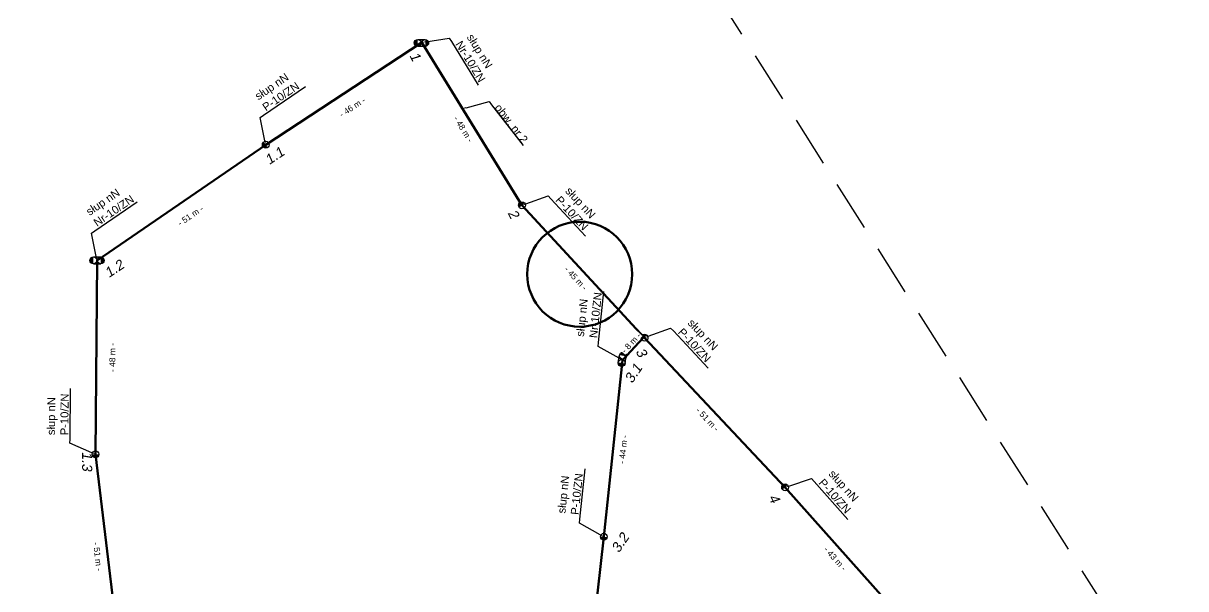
# Model space of a CAD drawing. Header units: millimetres. Extents: x 7530081 to 7533485, y 5764674 to 5768549.
# Drawn here: x 7530426 to 7530716.5, y 5768014.9 to 5768156.2 of the extents above; entities that cross this region are included whole.
import ezdxf
from ezdxf import colors
from ezdxf.entities.mleader import LeaderData, LeaderLine
from ezdxf.math import Vec2, Vec3

# ---------------------------------------------------------------- set-up
doc = ezdxf.new("R2010")
doc.units = ezdxf.units.MM
doc.linetypes.add('Celestynow_test|1_3', pattern=[1, 0.5, -0.5])
doc.linetypes.add('DASHED', pattern=[19.05, 12.7, -6.35])
for name, color, linetype, lineweight in [('!SN', 6, 'Celestynow_test|1_3', 70), ('!TELE', 3, 'Continuous', 50), ('!wymiary', 7, 'Continuous', 25), ('_numery', 7, 'Continuous', 40), ('_PRZEWIESZENIA', 6, 'Continuous', 50)]:
    doc.layers.add(name, color=color, linetype=linetype, lineweight=lineweight)
for name, color, linetype in [('!trafo', 6, 'DASHED'), ('_MM opisy', 7, 'Continuous'), ('_MM slupy', 5, 'Continuous')]:
    doc.layers.add(name, color=color, linetype=linetype)
doc.styles.get("Standard").update_dxf_attribs({"font": 'ARIAL.TTF'})
doc.dimstyles.new('opis linie', dxfattribs={"dimtxt": 1.5, "dimasz": 0.18, "dimexe": 0.18, "dimexo": 0.0625, "dimgap": 2.5, "dimtad": 4, "dimdec": 0, "dimzin": 0, "dimdsep": 46, "dimtxsty": 'Standard', "dimcen": 0.09, "dimse1": 1, "dimse2": 1, "dimsd1": 1, "dimsd2": 1, "dimclrt": 256, "dimadec": 0, "dimazin": 0, "dimtfac": 1, "dimtdec": 0, "dimtofl": 0, "dimtmove": 0, "dimatfit": 3, "dimfxl": 1, "dimtfill": 1, "dimtolj": 1, "dimtzin": 0, "dimarcsym": 0})

# ---------------------------------------------------------------- blocks, each defined once
blk = doc.blocks.new('R')
at = {"layer": '_MM slupy', "transparency": 33554687}
h = blk.add_hatch(color=256, dxfattribs=at)
h.dxf.hatch_style = 1
h.paths.add_polyline_path([(-0.93, -0.86), (-0.93, 0.86, 1)])
h = blk.add_hatch(color=256, dxfattribs=at)
h.dxf.hatch_style = 1
h.paths.add_polyline_path([(0.93, 0.86), (0.93, -0.86, 1)])
at = {"layer": '_MM slupy'}
for points in [[(-0.93, 0.86), (0.93, 0.86)], [(-0.93, -0.86), (0.93, -0.86)]]:
    blk.add_lwpolyline(points, dxfattribs=at)
for centre in [(-0.93, 0), (0.93, 0)]:
    blk.add_circle(centre, 0.857, dxfattribs=at)
blk = doc.blocks.new('*D422')
at = {"layer": '!wymiary', "insert": (7530577.94, 5768076.34), "char_height": 1.5, "attachment_point": 5, "rotation": 47.3356, "bg_fill": 3, "box_fill_scale": 1.1, "bg_fill_color": 9, "bg_fill_true_color": 13158600, "bg_fill_transparency": 0}
blk.add_mtext('\\A1;- 8 m -', dxfattribs=at)
blk = doc.blocks.new('*D424')
at = {"layer": '!wymiary', "insert": (7530444.63, 5768022.96), "char_height": 1.5, "attachment_point": 5, "rotation": 276.8875, "bg_fill": 3, "box_fill_scale": 1.1, "bg_fill_color": 9, "bg_fill_true_color": 13158600, "bg_fill_transparency": 0}
blk.add_mtext('\\A1;- 51 m -', dxfattribs=at)
blk = doc.blocks.new('*D425')
at = {"layer": '!wymiary', "insert": (7530448.29, 5768072.71), "char_height": 1.5, "attachment_point": 5, "rotation": 89.5446, "bg_fill": 3, "box_fill_scale": 1.1, "bg_fill_color": 9, "bg_fill_true_color": 13158600, "bg_fill_transparency": 0}
blk.add_mtext('\\A1;- 48 m -', dxfattribs=at)
blk = doc.blocks.new('*D426')
at = {"layer": '!wymiary', "insert": (7530467.82, 5768108.12), "char_height": 1.5, "attachment_point": 5, "rotation": 34.4228, "bg_fill": 3, "box_fill_scale": 1.1, "bg_fill_color": 9, "bg_fill_true_color": 13158600, "bg_fill_transparency": 0}
blk.add_mtext('\\A1;- 51 m -', dxfattribs=at)
blk = doc.blocks.new('*D427')
at = {"layer": '!wymiary', "insert": (7530508.25, 5768135.26), "char_height": 1.5, "attachment_point": 5, "rotation": 33.2647, "bg_fill": 3, "box_fill_scale": 1.1, "bg_fill_color": 9, "bg_fill_true_color": 13158600, "bg_fill_transparency": 0}
blk.add_mtext('\\A1;- 46 m -', dxfattribs=at)
blk = doc.blocks.new('*D428')
at = {"layer": '!wymiary', "insert": (7530575.93, 5768049.73), "char_height": 1.5, "attachment_point": 5, "rotation": 83.9638, "bg_fill": 3, "box_fill_scale": 1.1, "bg_fill_color": 9, "bg_fill_true_color": 13158600, "bg_fill_transparency": 0}
blk.add_mtext('\\A1;- 44 m -', dxfattribs=at)
blk = doc.blocks.new('*D429')
at = {"layer": '!wymiary', "insert": (7530570.95, 5768003.91), "char_height": 1.5, "attachment_point": 5, "rotation": 83.6022, "bg_fill": 3, "box_fill_scale": 1.1, "bg_fill_color": 9, "bg_fill_true_color": 13158600, "bg_fill_transparency": 0}
blk.add_mtext('\\A1;- 48 m -', dxfattribs=at)
blk = doc.blocks.new('*D515')
at = {"layer": '!wymiary', "insert": (7530628.92, 5768022.45), "char_height": 1.5, "attachment_point": 5, "rotation": 311.7344, "bg_fill": 3, "box_fill_scale": 1.1, "bg_fill_color": 9, "bg_fill_true_color": 13158600, "bg_fill_transparency": 0}
blk.add_mtext('\\A1;- 43 m -', dxfattribs=at)
blk = doc.blocks.new('*D516')
at = {"layer": '!wymiary', "insert": (7530597.01, 5768057.24), "char_height": 1.5, "attachment_point": 5, "rotation": 313.2089, "bg_fill": 3, "box_fill_scale": 1.1, "bg_fill_color": 9, "bg_fill_true_color": 13158600, "bg_fill_transparency": 0}
blk.add_mtext('\\A1;- 51 m -', dxfattribs=at)
blk = doc.blocks.new('*D517')
at = {"layer": '!wymiary', "insert": (7530564.12, 5768092.49), "char_height": 1.5, "attachment_point": 5, "rotation": 312.7907, "bg_fill": 3, "box_fill_scale": 1.1, "bg_fill_color": 9, "bg_fill_true_color": 13158600, "bg_fill_transparency": 0}
blk.add_mtext('\\A1;- 45 m -', dxfattribs=at)
blk = doc.blocks.new('*D518')
at = {"layer": '!wymiary', "insert": (7530535.99, 5768129.77), "char_height": 1.5, "attachment_point": 5, "rotation": 301.6113, "bg_fill": 3, "box_fill_scale": 1.1, "bg_fill_color": 9, "bg_fill_true_color": 13158600, "bg_fill_transparency": 0}
blk.add_mtext('\\A1;- 48 m -', dxfattribs=at)
blk = doc.blocks.new('ZN')
at = {"layer": '_MM slupy', "transparency": 33554687}
h = blk.add_hatch(color=256, dxfattribs=at)
h.dxf.hatch_style = 1
h.paths.add_polyline_path([(0, -0.86), (0, 0.86, 1)])
at = {"layer": '_MM slupy'}
blk.add_circle((0, 0), 0.857, dxfattribs=at)

msp = doc.modelspace()

# ---------------------------------------------------------------- linework, layer by layer
at = {"layer": '!TELE'}
msp.add_lwpolyline([(7530525.61, 5768151.44), (7530550.66, 5768110.74), (7530581.28, 5768077.66), (7530616.41, 5768040.26), (7530645.2, 5768007.99), (7530675.54, 5767969.03), (7530710.29, 5767931.74)], dxfattribs=at)
at = {"layer": '!TELE', "color": 5}
msp.add_lwpolyline([(7530399.49, 5767867.85), (7530433.81, 5767891.01), (7530467.1, 5767914.62), (7530499.42, 5767935.27), (7530537.28, 5767960.29), (7530565.79, 5767980.47), (7530571.11, 5768027.91), (7530575.78, 5768072.07)], dxfattribs=at)
at = {"layer": '!trafo', "color": 3}
msp.add_lwpolyline([(7530381.78, 5768390.66), (7530257.65, 5768176.95), (7530420.16, 5768098.91), (7530373.28, 5767866.78), (7530474.21, 5767839.79), (7530703.76, 5767887.9), (7530748.48, 5767928.26), (7530563.06, 5768220.57), (7530958.99, 5768420.18), (7531286.21, 5768218.39), (7531332.02, 5768339.46), (7530931.72, 5768548.88), (7530523.79, 5768329.65), (7530381.78, 5768390.66)], close=True, dxfattribs=at)

# ---------------------------------------------------------------- block references
at = {"layer": '_MM slupy'}
for p, rotation in [((7530486.63, 5768125.88), 34.42277317780238), ((7530550.66, 5768110.74), 312.7907289013987), ((7530581.28, 5768077.66), 313.2088680718393), ((7530444.08, 5768048.51), 89.54456857052384), ((7530616.41, 5768040.26), 311.7343668000302), ((7530571.11, 5768027.91), 83.9637729402381)]:
    msp.add_blockref('ZN', p, dxfattribs=dict(at, rotation=rotation))

# ---------------------------------------------------------------- next in the draw order: leaders
at = {"layer": '_MM opisy'}
ml = msp.add_multileader_mtext('Standard', dxfattribs=at)
ml.set_content('\\pxql;słup nN\\PNr-10/ZN', color=256)
ml.set_leader_properties()
ml.build(insert=Vec2(0, 0))
ml.multileader.update_dxf_attribs({"has_text_frame": 1, "text_left_attachment_type": 5, "text_right_attachment_type": 5, "dogleg_length": 1, "arrow_head_size": 1})
ctx = ml.context
ctx.base_point, ctx.char_height, ctx.arrow_head_size, ctx.landing_gap_size, ctx.plane_origin, ctx.plane_x_axis, ctx.plane_y_axis = Vec3(7530533.01, 5768151.64), 2, 1, 1, Vec3(7530525.3, 5768149.23), Vec3(0.524154, -0.851623), Vec3(0.851623, 0.524154)
ctx.left_attachment, ctx.right_attachment = 5, 5
notes = []
notes.append((ctx, [(0, (1, 1, 0), (7530532.48, 5768152.49), (0.524154, -0.851623), 1, [(0, [(7530525.61, 5768151.44), (7530532.48, 5768152.49)], 0, [])])]))
ctx.mtext.insert, ctx.mtext.text_direction, ctx.mtext.rotation, ctx.mtext.flow_direction = Vec3(7530538.47, 5768153.83), Vec3(0.524154, -0.851623), 5.264111, 5
ctx.mtext.has_bg_fill, ctx.mtext.bg_color, ctx.mtext.bg_scale_factor, ctx.mtext.bg_transparency, ctx.mtext.use_window_bg_color = 1, -1023410175, 1, 0, 1
ml = msp.add_multileader_mtext('Standard', dxfattribs=at)
ml.set_content('\\pxql;słup nN\\PP-10/ZN', color=256)
ml.set_leader_properties()
ml.build(insert=Vec2(0, 0))
ml.multileader.update_dxf_attribs({"has_text_frame": 1, "text_left_attachment_type": 5, "text_right_attachment_type": 5, "dogleg_length": 1, "arrow_head_size": 1})
ctx = ml.context
ctx.base_point, ctx.char_height, ctx.arrow_head_size, ctx.landing_gap_size, ctx.plane_origin, ctx.plane_x_axis, ctx.plane_y_axis = Vec3(7530557.88, 5768112.37), 2, 1, 1, Vec3(7530550.78, 5768108.52), Vec3(0.679323, -0.73384), Vec3(0.73384, 0.679323)
ctx.left_attachment, ctx.right_attachment = 5, 5
notes.append((ctx, [(0, (1, 1, 0), (7530557.2, 5768113.1), (0.679323, -0.73384), 1, [(0, [(7530550.66, 5768110.74), (7530557.2, 5768113.1)], 0, [])])]))
ctx.mtext.insert, ctx.mtext.text_direction, ctx.mtext.rotation, ctx.mtext.flow_direction = Vec3(7530562.79, 5768115.55), Vec3(0.679323, -0.73384), 5.459228, 5
ctx.mtext.has_bg_fill, ctx.mtext.bg_color, ctx.mtext.bg_scale_factor, ctx.mtext.bg_transparency, ctx.mtext.use_window_bg_color = 1, -1023410175, 1, 0, 1
ml = msp.add_multileader_mtext('Standard', dxfattribs=at)
ml.set_content('\\pxql;słup nN\\PP-10/ZN', color=256)
ml.set_leader_properties()
ml.build(insert=Vec2(0, 0))
ml.multileader.update_dxf_attribs({"has_text_frame": 1, "text_left_attachment_type": 5, "text_right_attachment_type": 5, "dogleg_length": 1, "arrow_head_size": 1})
ctx = ml.context
ctx.base_point, ctx.char_height, ctx.arrow_head_size, ctx.landing_gap_size, ctx.plane_origin, ctx.plane_x_axis, ctx.plane_y_axis = Vec3(7530588.49, 5768079.34), 2, 1, 1, Vec3(7530581.42, 5768075.43), Vec3(0.68466, -0.728863), Vec3(0.728863, 0.68466)
ctx.left_attachment, ctx.right_attachment = 5, 5
notes.append((ctx, [(0, (1, 1, 0), (7530587.81, 5768080.07), (0.68466, -0.728863), 1, [(0, [(7530581.28, 5768077.66), (7530587.81, 5768080.07)], 0, [])])]))
ctx.mtext.insert, ctx.mtext.text_direction, ctx.mtext.rotation, ctx.mtext.flow_direction = Vec3(7530593.38, 5768082.56), Vec3(0.68466, -0.728863), 5.466526, 5
ctx.mtext.has_bg_fill, ctx.mtext.bg_color, ctx.mtext.bg_scale_factor, ctx.mtext.bg_transparency, ctx.mtext.use_window_bg_color = 1, -1023410175, 1, 0, 1
ml = msp.add_multileader_mtext('Standard', dxfattribs=at)
ml.set_content('\\pxql;słup nN\\PP-10/ZN', color=256)
ml.set_leader_properties()
ml.build(insert=Vec2(0, 0))
ml.multileader.update_dxf_attribs({"has_text_frame": 1, "text_left_attachment_type": 5, "text_right_attachment_type": 5, "dogleg_length": 1, "arrow_head_size": 1})
ctx = ml.context
ctx.base_point, ctx.char_height, ctx.arrow_head_size, ctx.landing_gap_size, ctx.plane_origin, ctx.plane_x_axis, ctx.plane_y_axis = Vec3(7530565.13, 5768032.27), 2, 1, 1, Vec3(7530572.7, 5768029.47), Vec3(0.105157, 0.994456), Vec3(-0.994456, 0.105157)
ctx.left_attachment, ctx.right_attachment = 5, 5
notes.append((ctx, [(0, (1, 1, 0), (7530565.02, 5768031.28), (0.105157, 0.994456), 1, [(0, [(7530571.11, 5768027.91), (7530565.02, 5768031.28)], 0, [])])]))
ctx.mtext.insert, ctx.mtext.text_direction, ctx.mtext.rotation, ctx.mtext.flow_direction = Vec3(7530559.5, 5768033.87), Vec3(0.105157, 0.994456), 1.465444, 5
ctx.mtext.has_bg_fill, ctx.mtext.bg_color, ctx.mtext.bg_scale_factor, ctx.mtext.bg_transparency, ctx.mtext.use_window_bg_color = 1, -1023410175, 1, 0, 1
ml = msp.add_multileader_mtext('Standard', dxfattribs=at)
ml.set_content('\\pxql;słup nN\\PP-10/ZN', color=256)
ml.set_leader_properties()
ml.build(insert=Vec2(0, 0))
ml.multileader.update_dxf_attribs({"has_text_frame": 1, "text_left_attachment_type": 5, "text_right_attachment_type": 5, "dogleg_length": 1, "arrow_head_size": 1})
ctx = ml.context
ctx.base_point, ctx.char_height, ctx.arrow_head_size, ctx.landing_gap_size, ctx.plane_origin, ctx.plane_x_axis, ctx.plane_y_axis = Vec3(7530623.66, 5768041.76), 2, 1, 1, Vec3(7530616.49, 5768038.04), Vec3(0.665678, -0.746239), Vec3(0.746239, 0.665678)
ctx.left_attachment, ctx.right_attachment = 5, 5
notes.append((ctx, [(0, (1, 1, 0), (7530622.99, 5768042.5), (0.665678, -0.746239), 1, [(0, [(7530616.41, 5768040.26), (7530622.99, 5768042.5)], 0, [])])]))
ctx.mtext.insert, ctx.mtext.text_direction, ctx.mtext.rotation, ctx.mtext.flow_direction = Vec3(7530628.63, 5768044.85), Vec3(0.665678, -0.746239), 5.440791, 5
ctx.mtext.has_bg_fill, ctx.mtext.bg_color, ctx.mtext.bg_scale_factor, ctx.mtext.bg_transparency, ctx.mtext.use_window_bg_color = 1, -1023410175, 1, 0, 1
for ctx, leaders in notes:
    for number, flags, end, landing, length, lines in leaders:
        leader = LeaderData()
        leader.index, (leader.has_last_leader_line, leader.has_dogleg_vector, leader.attachment_direction) = number, flags
        leader.last_leader_point, leader.dogleg_vector, leader.dogleg_length = Vec3(end), Vec3(landing), length
        for number, points, colour, breaks in lines:
            line = LeaderLine()
            line.index, line.vertices, line.color, line.breaks = number, Vec3.list(points), colors.encode_raw_color(colour), breaks
            leader.lines.append(line)
        ctx.leaders.append(leader)

# ---------------------------------------------------------------- next in the draw order: linework, layer by layer
at = {"layer": '!TELE', "color": 5}
msp.add_lwpolyline([(7530454.98, 5767948.43), (7530450.18, 5767998.02), (7530444.08, 5768048.51), (7530444.47, 5768096.98), (7530486.63, 5768125.88), (7530525.47, 5768151.35)], dxfattribs=at)
at = {"layer": '!TELE'}
msp.add_lwpolyline([(7530575.78, 5768072.07), (7530580.93, 5768077.66)], dxfattribs=at)

# ---------------------------------------------------------------- next in the draw order: block references
at = {"layer": '!SN'}
msp.add_blockref('R', (7530525.54, 5768151.33), dxfattribs=at)

# ---------------------------------------------------------------- next in the draw order: dimensions: what is measured, and where the dimension line sits
at = {"layer": '!wymiary'}
dim = msp.add_aligned_dim(p1=(7530645.2, 5768007.99), p2=(7530616.41, 5768040.26), distance=-0.75, dimstyle='opis linie', override={"dimpost": '- <> m -'}, dxfattribs=at)
dim.commit()
dim.dimension.update_dxf_attribs({"geometry": '*D515', "text_midpoint": (7530628.92, 5768022.45)})

# ---------------------------------------------------------------- next in the draw order: texts
at = {"layer": '_numery', "oblique": 10}
msp.add_text('4', height=2.5, rotation=297.5661, dxfattribs=at).set_placement((7530612.16, 5768037.77))

# ---------------------------------------------------------------- next in the draw order: leaders
at = {"layer": '_MM opisy'}
ml = msp.add_multileader_mtext('Standard', dxfattribs=at)
ml.set_content('\\pxql;słup nN\\PP-10/ZN', color=256)
ml.set_leader_properties()
ml.build(insert=Vec2(0, 0))
ml.multileader.update_dxf_attribs({"has_text_frame": 1, "text_left_attachment_type": 5, "text_right_attachment_type": 5, "dogleg_length": 1, "arrow_head_size": 1})
ctx = ml.context
ctx.base_point, ctx.char_height, ctx.arrow_head_size, ctx.landing_gap_size, ctx.plane_origin, ctx.plane_x_axis, ctx.plane_y_axis = Vec3(7530486.07, 5768133.26), 2, 1, 1, Vec3(7530488.85, 5768125.68), Vec3(0.824889, 0.565295), Vec3(-0.565295, 0.824889)
ctx.left_attachment, ctx.right_attachment = 5, 5
notes = []
notes.append((ctx, [(0, (1, 1, 0), (7530485.25, 5768132.69), (0.824889, 0.565295), 1, [(0, [(7530486.63, 5768125.88), (7530485.25, 5768132.69)], 0, [])])]))
ctx.mtext.insert, ctx.mtext.text_direction, ctx.mtext.rotation, ctx.mtext.flow_direction = Vec3(7530483.64, 5768138.58), Vec3(0.824889, 0.565295), 0.600791, 5
ctx.mtext.has_bg_fill, ctx.mtext.bg_color, ctx.mtext.bg_scale_factor, ctx.mtext.bg_transparency, ctx.mtext.use_window_bg_color = 1, -1023410175, 1, 0, 1
ml = msp.add_multileader_mtext('Standard', dxfattribs=at)
ml.set_content('\\pxql;słup nN\\PNr-10/ZN', color=256)
ml.set_leader_properties()
ml.build(insert=Vec2(0, 0))
ml.multileader.update_dxf_attribs({"has_text_frame": 1, "text_left_attachment_type": 5, "text_right_attachment_type": 5, "dogleg_length": 1, "arrow_head_size": 1})
ctx = ml.context
ctx.base_point, ctx.char_height, ctx.arrow_head_size, ctx.landing_gap_size, ctx.plane_origin, ctx.plane_x_axis, ctx.plane_y_axis = Vec3(7530443.91, 5768104.36), 2, 1, 1, Vec3(7530446.69, 5768096.78), Vec3(0.824889, 0.565295), Vec3(-0.565295, 0.824889)
ctx.left_attachment, ctx.right_attachment = 5, 5
notes.append((ctx, [(0, (1, 1, 0), (7530443.08, 5768103.8), (0.824889, 0.565295), 1, [(0, [(7530444.47, 5768096.98), (7530443.08, 5768103.8)], 0, [])])]))
ctx.mtext.insert, ctx.mtext.text_direction, ctx.mtext.rotation, ctx.mtext.flow_direction = Vec3(7530441.45, 5768109.71), Vec3(0.824889, 0.565295), 0.600791, 5
ctx.mtext.has_bg_fill, ctx.mtext.bg_color, ctx.mtext.bg_scale_factor, ctx.mtext.bg_transparency, ctx.mtext.use_window_bg_color = 1, -1023410175, 1, 0, 1
ml = msp.add_multileader_mtext('Standard', dxfattribs=at)
ml.set_content('\\pxql;słup nN\\PNr-10/ZN', color=256)
ml.set_leader_properties()
ml.build(insert=Vec2(0, 0))
ml.multileader.update_dxf_attribs({"has_text_frame": 1, "text_left_attachment_type": 5, "text_right_attachment_type": 5, "dogleg_length": 1, "arrow_head_size": 1})
ctx = ml.context
ctx.base_point, ctx.char_height, ctx.arrow_head_size, ctx.landing_gap_size, ctx.plane_origin, ctx.plane_x_axis, ctx.plane_y_axis = Vec3(7530569.8, 5768076.43), 2, 1, 1, Vec3(7530577.37, 5768073.63), Vec3(0.105157, 0.994456), Vec3(-0.994456, 0.105157)
ctx.left_attachment, ctx.right_attachment = 5, 5
notes.append((ctx, [(0, (1, 1, 0), (7530569.69, 5768075.44), (0.105157, 0.994456), 1, [(0, [(7530575.78, 5768072.07), (7530569.69, 5768075.44)], 0, [])])]))
ctx.mtext.insert, ctx.mtext.text_direction, ctx.mtext.rotation, ctx.mtext.flow_direction = Vec3(7530564.13, 5768078.04), Vec3(0.105157, 0.994456), 1.465444, 5
ctx.mtext.has_bg_fill, ctx.mtext.bg_color, ctx.mtext.bg_scale_factor, ctx.mtext.bg_transparency, ctx.mtext.use_window_bg_color = 1, -1023410175, 1, 0, 1
ml = msp.add_multileader_mtext('Standard', dxfattribs=at)
ml.set_content('\\pxql;słup nN\\PP-10/ZN', color=256)
ml.set_leader_properties()
ml.build(insert=Vec2(0, 0))
ml.multileader.update_dxf_attribs({"has_text_frame": 1, "text_left_attachment_type": 5, "text_right_attachment_type": 5, "dogleg_length": 1, "arrow_head_size": 1})
ctx = ml.context
ctx.base_point, ctx.char_height, ctx.arrow_head_size, ctx.landing_gap_size, ctx.plane_origin, ctx.plane_x_axis, ctx.plane_y_axis = Vec3(7530437.7, 5768052.27), 2, 1, 1, Vec3(7530445.51, 5768050.22), Vec3(0.007949, 0.999968), Vec3(-0.999968, 0.007949)
ctx.left_attachment, ctx.right_attachment = 5, 5
notes.append((ctx, [(0, (1, 1, 0), (7530437.7, 5768051.27), (0.007949, 0.999968), 1, [(0, [(7530444.08, 5768048.51), (7530437.7, 5768051.27)], 0, [])])]))
ctx.mtext.insert, ctx.mtext.text_direction, ctx.mtext.rotation, ctx.mtext.flow_direction = Vec3(7530431.95, 5768053.32), Vec3(0.007949, 0.999968), 1.562848, 5
ctx.mtext.has_bg_fill, ctx.mtext.bg_color, ctx.mtext.bg_scale_factor, ctx.mtext.bg_transparency, ctx.mtext.use_window_bg_color = 1, -1023410175, 1, 0, 1
for ctx, leaders in notes:
    for number, flags, end, landing, length, lines in leaders:
        leader = LeaderData()
        leader.index, (leader.has_last_leader_line, leader.has_dogleg_vector, leader.attachment_direction) = number, flags
        leader.last_leader_point, leader.dogleg_vector, leader.dogleg_length = Vec3(end), Vec3(landing), length
        for number, points, colour, breaks in lines:
            line = LeaderLine()
            line.index, line.vertices, line.color, line.breaks = number, Vec3.list(points), colors.encode_raw_color(colour), breaks
            leader.lines.append(line)
        ctx.leaders.append(leader)

# ---------------------------------------------------------------- next in the draw order: block references
at = {"layer": '!TELE'}
msp.add_blockref('R', (7530444.47, 5768096.98), dxfattribs=at)
at = {"layer": '!TELE', "rotation": 79.7314475978921}
msp.add_blockref('R', (7530575.72, 5768072.24), dxfattribs=at)

# ---------------------------------------------------------------- next in the draw order: dimensions: what is measured, and where the dimension line sits
at = {"layer": '!wymiary'}
dim = msp.add_aligned_dim(p1=(7530450.18, 5767998.02), p2=(7530444.08, 5768048.51), distance=-0.75, dimstyle='opis linie', override={"dimpost": '- <> m -'}, dxfattribs=at)
dim.commit()
dim.dimension.update_dxf_attribs({"geometry": '*D424', "text_midpoint": (7530444.63, 5768022.96)})

# ---------------------------------------------------------------- next in the draw order: dimensions: what is measured, and where the dimension line sits
dim = msp.add_aligned_dim(p1=(7530444.08, 5768048.51), p2=(7530444.47, 5768096.98), distance=-0.75, dimstyle='opis linie', override={"dimpost": '- <> m -'}, dxfattribs=at)
dim.commit()
dim.dimension.update_dxf_attribs({"geometry": '*D425', "text_midpoint": (7530448.29, 5768072.71)})
dim = msp.add_linear_dim(base=(7530577.57, 5768080.76), p1=(7530575.78, 5768072.07), p2=(7530580.93, 5768077.66), angle=47.3356, dimstyle='opis linie', override={"dimpost": '- <> m -'}, dxfattribs=at)
dim.commit()
dim.dimension.update_dxf_attribs({"geometry": '*D422', "text_midpoint": (7530575.54, 5768078.56), "dimtype": 161})

# ---------------------------------------------------------------- next in the draw order: texts
at = {"layer": '_numery', "oblique": 10}
msp.add_text('1.3', height=2.5, rotation=270.2468, dxfattribs=at).set_placement((7530440.73, 5768049.18))

# ---------------------------------------------------------------- next in the draw order: dimensions: what is measured, and where the dimension line sits
at = {"layer": '!wymiary'}
for p1, p2, picture, middle in [((7530444.47, 5768096.98), (7530486.63, 5768125.88), '*D426', (7530467.82, 5768108.12)), ((7530575.78, 5768072.07), (7530571.11, 5768027.91), '*D428', (7530575.93, 5768049.73))]:
    dim = msp.add_aligned_dim(p1=p1, p2=p2, distance=-0.75, dimstyle='opis linie', override={"dimpost": '- <> m -'}, dxfattribs=at)
    dim.commit()
    dim.dimension.update_dxf_attribs({"geometry": picture, "text_midpoint": middle})

# ---------------------------------------------------------------- next in the draw order: texts
at = {"layer": '_numery', "oblique": 10}
msp.add_text('1.2', height=2.5, rotation=33.6546, dxfattribs=at).set_placement((7530447.43, 5768092.53))

# ---------------------------------------------------------------- next in the draw order: dimensions: what is measured, and where the dimension line sits
at = {"layer": '!wymiary'}
for p1, p2, picture, middle in [((7530486.63, 5768125.88), (7530525.47, 5768151.35), '*D427', (7530508.25, 5768135.26)), ((7530616.41, 5768040.26), (7530581.28, 5768077.66), '*D516', (7530597.01, 5768057.24)), ((7530571.11, 5768027.91), (7530565.79, 5767980.47), '*D429', (7530570.95, 5768003.91))]:
    dim = msp.add_aligned_dim(p1=p1, p2=p2, distance=-0.75, dimstyle='opis linie', override={"dimpost": '- <> m -'}, dxfattribs=at)
    dim.commit()
    dim.dimension.update_dxf_attribs({"geometry": picture, "text_midpoint": middle})

# ---------------------------------------------------------------- next in the draw order: texts
at = {"layer": '_numery', "oblique": 10}
for s, rotation, p in [('1.1', 33.6546, (7530487.49, 5768120.77)), ('3', 297.5661, (7530578.98, 5768074.24)), ('3.1', 56.0467, (7530578.16, 5768066.07)), ('3.2', 56.0467, (7530574.86, 5768023.72))]:
    msp.add_text(s, height=2.5, rotation=rotation, dxfattribs=at).set_placement(p)

# ---------------------------------------------------------------- next in the draw order: dimensions: what is measured, and where the dimension line sits
at = {"layer": '!wymiary'}
dim = msp.add_aligned_dim(p1=(7530581.28, 5768077.66), p2=(7530550.66, 5768110.74), distance=-0.75, dimstyle='opis linie', override={"dimpost": '- <> m -'}, dxfattribs=at)
dim.commit()
dim.dimension.update_dxf_attribs({"geometry": '*D517', "text_midpoint": (7530564.12, 5768092.49)})

# ---------------------------------------------------------------- next in the draw order: linework, layer by layer
at = {"layer": '_PRZEWIESZENIA', "color": 3}
msp.add_circle((7530565.09, 5768093.52), 13.12, dxfattribs=at)

# ---------------------------------------------------------------- next in the draw order: dimensions: what is measured, and where the dimension line sits
at = {"layer": '!wymiary'}
dim = msp.add_aligned_dim(p1=(7530550.66, 5768110.74), p2=(7530525.61, 5768151.44), distance=-0.75, dimstyle='opis linie', override={"dimpost": '- <> m -'}, dxfattribs=at)
dim.commit()
dim.dimension.update_dxf_attribs({"geometry": '*D518', "text_midpoint": (7530535.99, 5768129.77)})

# ---------------------------------------------------------------- next in the draw order: texts
at = {"layer": '_numery', "oblique": 10}
for s, p in [('1', (7530522.46, 5768148.21)), ('2', (7530547, 5768108.86))]:
    msp.add_text(s, height=2.5, rotation=297.5661, dxfattribs=at).set_placement(p)

# ---------------------------------------------------------------- next in the draw order: leaders
at = {"layer": '_MM opisy', "color": 1}
ml = msp.add_multileader_mtext('Standard', dxfattribs=at)
ml.set_content('obw. nr 2', color=1)
ml.set_leader_properties()
ml.build(insert=Vec2(0, 0))
ml.multileader.update_dxf_attribs({"has_text_frame": 1, "text_left_attachment_type": 5, "text_right_attachment_type": 5, "dogleg_length": 1, "arrow_head_size": 1})
ctx = ml.context
ctx.base_point, ctx.char_height, ctx.arrow_head_size, ctx.landing_gap_size, ctx.plane_origin, ctx.plane_x_axis, ctx.plane_y_axis = Vec3(7530543.03, 5768135.88), 2, 1, 1, Vec3(7530535.63, 5768132.65), Vec3(0.613682, -0.789553), Vec3(0.789553, 0.613682)
ctx.left_attachment, ctx.right_attachment = 5, 5
notes = []
notes.append((ctx, [(0, (1, 1, 0), (7530542.42, 5768136.67), (0.613682, -0.789553), 1, [(0, [(7530535.7, 5768134.88), (7530542.42, 5768136.67)], 0, [])])]))
ctx.mtext.insert, ctx.mtext.text_direction, ctx.mtext.rotation, ctx.mtext.flow_direction = Vec3(7530545.26, 5768136.34), Vec3(0.613682, -0.789553), 5.373104, 5
ctx.mtext.has_bg_fill, ctx.mtext.bg_color, ctx.mtext.bg_scale_factor, ctx.mtext.bg_transparency, ctx.mtext.use_window_bg_color = 1, -1023410175, 1, 0, 1
for ctx, leaders in notes:
    for number, flags, end, landing, length, lines in leaders:
        leader = LeaderData()
        leader.index, (leader.has_last_leader_line, leader.has_dogleg_vector, leader.attachment_direction) = number, flags
        leader.last_leader_point, leader.dogleg_vector, leader.dogleg_length = Vec3(end), Vec3(landing), length
        for number, points, colour, breaks in lines:
            line = LeaderLine()
            line.index, line.vertices, line.color, line.breaks = number, Vec3.list(points), colors.encode_raw_color(colour), breaks
            leader.lines.append(line)
        ctx.leaders.append(leader)

doc.saveas('drawing.dxf')
